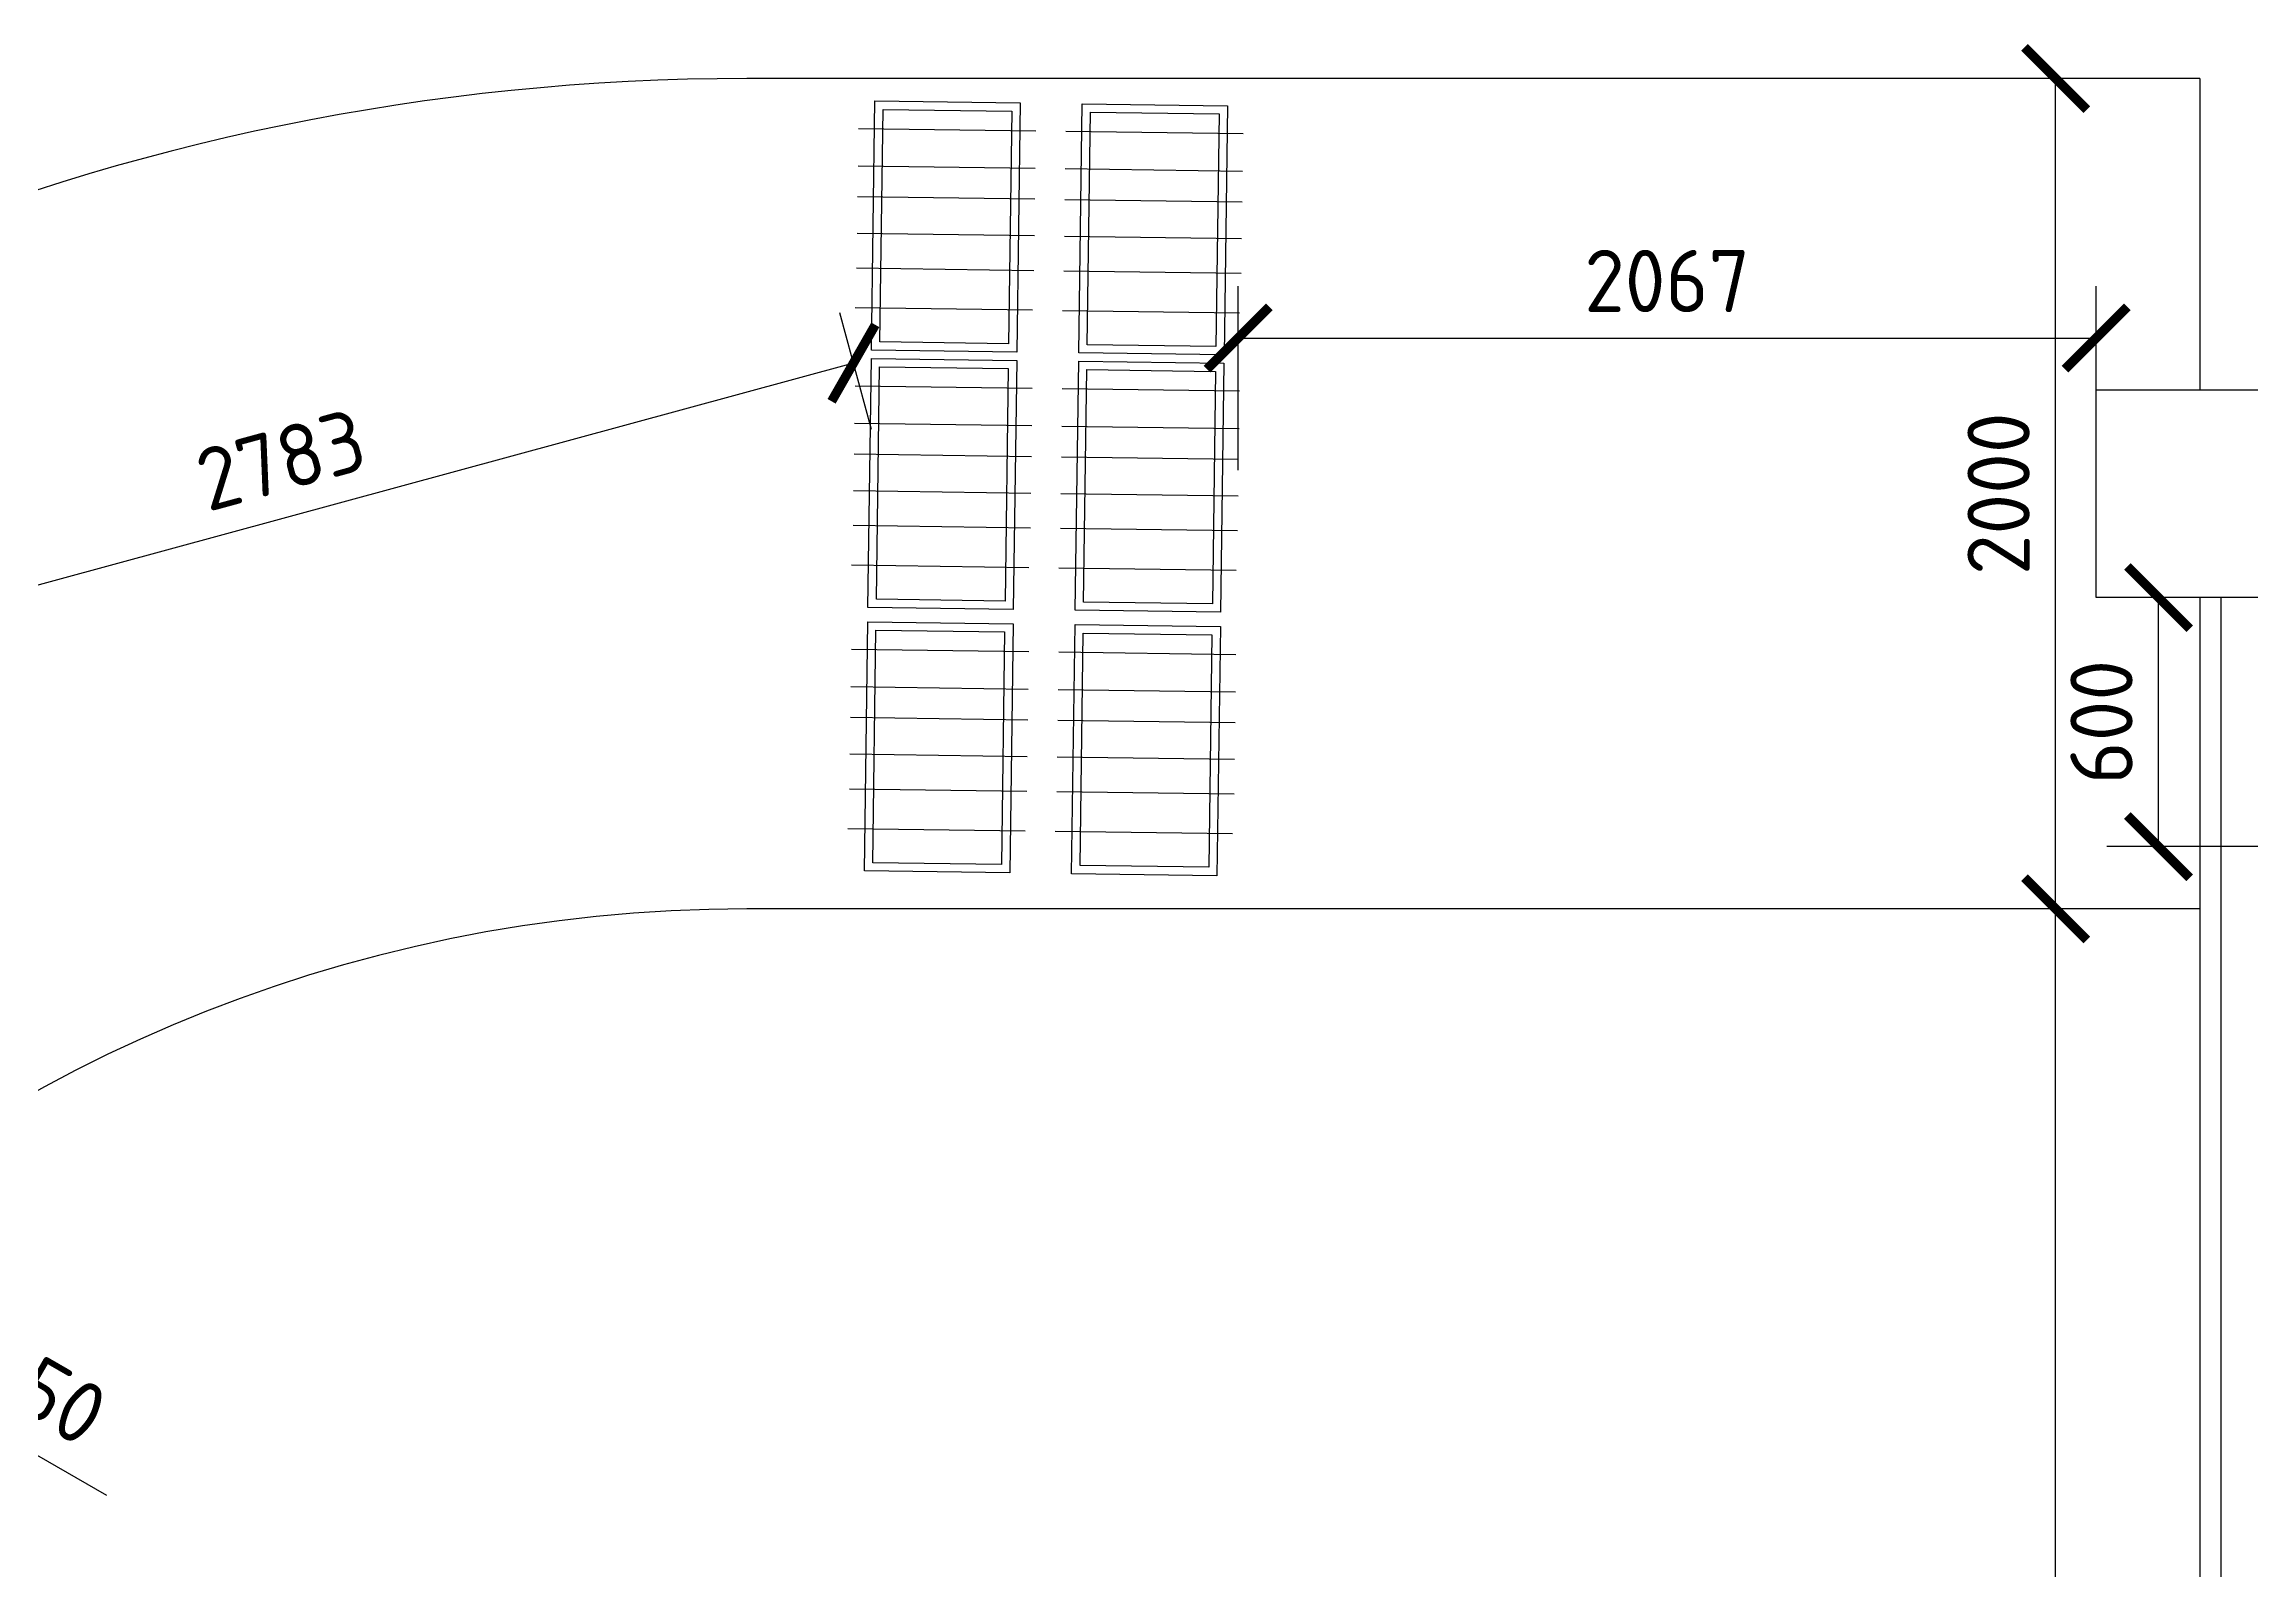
# Model space of a CAD drawing. Header units: millimetres. Extents: x -14813 to 141433, y -60308 to 84383.
# Drawn here: x 31792 to 37110, y -51838 to -48161 of the extents above; entities that cross this region are included whole.
import ezdxf

# ---------------------------------------------------------------- set-up
doc = ezdxf.new("R2010")
doc.units = ezdxf.units.MM
for name, color, linetype, lineweight in [('мебель', 44, 'Continuous', 25), ('размер', 1, 'Continuous', 25), ('стены', 7, 'Continuous', 25), ('территория', 74, 'Continuous', 25)]:
    doc.layers.add(name, color=color, linetype=linetype, lineweight=lineweight)
doc.styles.add('Аннотативный', font='')
doc.styles.get('Аннотативный').set_extended_font_data('GOST Common')
doc.dimstyles.new('Аннотативный', dxfattribs={"dimscale": 0, "dimtxt": 1.5, "dimasz": 1.5, "dimexe": 1.25, "dimexo": 0.625, "dimtad": 1, "dimdec": 0, "dimtxsty": 'Аннотативный', "dimblk": 'ARCHTICK', "dimcen": 2.5, "dimadec": 0, "dimazin": 0, "dimtfac": 1, "dimtdec": 0, "dimtmove": 0, "dimatfit": 3, "dimldrblk": 'CLOSEDBLANK', "dimfxl": 1, "dimarcsym": 0})

# ---------------------------------------------------------------- blocks, each defined once
blk = doc.blocks.new('_ArchTick')
at = {"color": 0, "linetype": 'ByBlock', "const_width": 0.15}
blk.add_lwpolyline([(-0.5, -0.5), (0.5, 0.5)], dxfattribs=at)
blk = doc.blocks.new('*D158')
at = {"layer": 'Defpoints', "color": 0, "transparency": 16777216}
for p in [(36885.4, -49494.1), (37235, -49494.1), (37235, -50094.1)]:
    blk.add_point(p, dxfattribs=at)
at = {"layer": 'размер', "color": 0, "lineweight": -2, "transparency": 16777216}
for p, q in [((37172.5, -49494.1), (36760.4, -49494.1)), ((36885.4, -50094.1), (36885.4, -49494.1)), ((37172.5, -50094.1), (36760.4, -50094.1))]:
    blk.add_line(p, q, dxfattribs=at)
at = {"layer": 'размер', "color": 0, "lineweight": -2, "transparency": 16777216, "xscale": 150, "yscale": 150, "zscale": 150}
for p, rotation in [((36885.4, -49494.1), 90), ((36885.4, -50094.1), 270)]:
    blk.add_blockref('_ArchTick', p, dxfattribs=dict(at, rotation=rotation))
at = {"layer": 'размер', "color": 0, "transparency": 16777216, "insert": (36747.9, -49794.1), "char_height": 150, "attachment_point": 5, "rotation": 90, "style": 'Аннотативный'}
blk.add_mtext('600', dxfattribs=at)
blk = doc.blocks.new('_ClosedBlank')
at = {"color": 0, "linetype": 'ByBlock', "lineweight": -2}
for p, q in [((-1, 0.2), (0, 0)), ((-1, 0.2), (-1, -0.2)), ((0, 0), (-1, -0.2))]:
    blk.add_line(p, q, dxfattribs=at)
blk = doc.blocks.new('*D159')
at = {"layer": 'Defpoints', "color": 0, "transparency": 16777216}
for p in [(36637.5, -50244.1), (36985, -50244.1), (36985, -57344.1)]:
    blk.add_point(p, dxfattribs=at)
at = {"layer": 'размер', "color": 0, "lineweight": -2, "transparency": 16777216}
for p, q in [((36922.5, -50244.1), (36512.5, -50244.1)), ((36637.5, -57344.1), (36637.5, -50244.1)), ((36922.5, -57344.1), (36512.5, -57344.1))]:
    blk.add_line(p, q, dxfattribs=at)
at = {"layer": 'размер', "color": 0, "lineweight": -2, "transparency": 16777216, "xscale": 150, "yscale": 150, "zscale": 150}
for p, rotation in [((36637.5, -50244.1), 90), ((36637.5, -57344.1), 270)]:
    blk.add_blockref('_ArchTick', p, dxfattribs=dict(at, rotation=rotation))
at = {"layer": 'размер', "color": 0, "transparency": 16777216, "insert": (36500, -53794.1), "char_height": 150, "attachment_point": 5, "rotation": 90, "style": 'Аннотативный'}
blk.add_mtext('7100', dxfattribs=at)
blk = doc.blocks.new('*D162')
at = {"layer": 'Defpoints', "color": 0, "transparency": 16777216}
for p in [(36637.5, -48244.1), (36985, -48244.1), (36960.4, -50244.1)]:
    blk.add_point(p, dxfattribs=at)
at = {"layer": 'размер', "color": 0, "lineweight": -2, "transparency": 16777216}
for p, q in [((36922.5, -48244.1), (36512.5, -48244.1)), ((36637.5, -50244.1), (36637.5, -48244.1)), ((36897.9, -50244.1), (36512.5, -50244.1))]:
    blk.add_line(p, q, dxfattribs=at)
at = {"layer": 'размер', "color": 0, "lineweight": -2, "transparency": 16777216, "xscale": 150, "yscale": 150, "zscale": 150}
for p, rotation in [((36637.5, -48244.1), 90), ((36637.5, -50244.1), 270)]:
    blk.add_blockref('_ArchTick', p, dxfattribs=dict(at, rotation=rotation))
at = {"layer": 'размер', "color": 0, "transparency": 16777216, "insert": (36500, -49244.1), "char_height": 150, "attachment_point": 5, "rotation": 90, "style": 'Аннотативный'}
blk.add_mtext('2000', dxfattribs=at)
blk = doc.blocks.new('*D163')
at = {"layer": 'Defpoints', "color": 0, "transparency": 16777216}
for p in [(36735, -48869.1), (34668.3, -49250), (36735, -49244.1)]:
    blk.add_point(p, dxfattribs=at)
at = {"layer": 'размер', "color": 0, "lineweight": -2, "transparency": 16777216}
for p, q in [((34668.3, -49187.5), (34668.3, -48744.1)), ((36735, -49181.6), (36735, -48744.1)), ((34668.3, -48869.1), (36735, -48869.1))]:
    blk.add_line(p, q, dxfattribs=at)
at = {"layer": 'размер', "color": 0, "lineweight": -2, "transparency": 16777216, "xscale": 150, "yscale": 150, "zscale": 150, "rotation": 180}
blk.add_blockref('_ArchTick', (34668.3, -48869.1), dxfattribs=at)
at = {"layer": 'размер', "color": 0, "lineweight": -2, "transparency": 16777216, "xscale": 150, "yscale": 150, "zscale": 150}
blk.add_blockref('_ArchTick', (36735, -48869.1), dxfattribs=at)
at = {"layer": 'размер', "color": 0, "transparency": 16777216, "insert": (35701.7, -48731.6), "char_height": 150, "attachment_point": 5, "style": 'Аннотативный'}
blk.add_mtext('2067', dxfattribs=at)
blk = doc.blocks.new('*D164')
at = {"layer": 'Defpoints', "color": 0, "transparency": 16777216}
for p in [(33801.7, -49149.8), (31056.1, -49661), (31116.2, -49881.5)]:
    blk.add_point(p, dxfattribs=at)
at = {"layer": 'размер', "color": 0, "lineweight": -2, "transparency": 16777216}
for p, q in [((33785.3, -49089.5), (33708.8, -48808.7)), ((33741.7, -48929.3), (31056.1, -49661)), ((31099.8, -49821.2), (31023.3, -49540.4))]:
    blk.add_line(p, q, dxfattribs=at)
at = {"layer": 'размер', "color": 0, "lineweight": -2, "transparency": 16777216, "xscale": 150, "yscale": 150, "zscale": 150}
for p, rotation in [((33741.7, -48929.3), 15.24072189935445), ((31056.1, -49661), 195.2407218993544)]:
    blk.add_blockref('_ArchTick', p, dxfattribs=dict(at, rotation=rotation))
at = {"layer": 'размер', "color": 0, "transparency": 16777216, "insert": (32362.8, -49162.5), "char_height": 150, "attachment_point": 5, "rotation": 15.2407, "style": 'Аннотативный'}
blk.add_mtext('2783', dxfattribs=at)
blk = doc.blocks.new('*D165')
at = {"layer": 'Defpoints', "color": 0, "transparency": 16777216}
for p in [(29828.3, -50437.2), (30911, -51061.8)]:
    blk.add_point(p, dxfattribs=at)
at = {"layer": 'размер', "color": 0, "lineweight": -2, "transparency": 16777216}
for p in [(29828.3, -50437.2), (31943.3, -51657.3)]:
    blk.add_line(p, (30911, -51061.8), dxfattribs=at)
at = {"layer": 'размер', "color": 0, "lineweight": -2, "transparency": 16777216, "xscale": 150, "yscale": 150, "zscale": 150}
for p, rotation in [((29828.3, -50437.2), 330.0198811523077), ((30911, -51061.8), 150.0198811523076)]:
    blk.add_blockref('_ArchTick', p, dxfattribs=dict(at, rotation=rotation))
at = {"layer": 'размер', "color": 0, "transparency": 16777216, "insert": (31682.6, -51348.1), "char_height": 150, "attachment_point": 5, "rotation": 330.0199, "style": 'Аннотативный'}
blk.add_mtext('∅1250', dxfattribs=at)

msp = doc.modelspace()

# ---------------------------------------------------------------- linework, layer by layer
at = {"layer": 'мебель'}
for p, q in [((34180.9, -48370.6), (33754, -48364.8)), ((34680.2, -48377.5), (34253.2, -48371.6)), ((34179.7, -48460.9), (33752.7, -48455)), ((34679, -48467.7), (34252, -48461.8)), ((34178.7, -48534.9), (33751.7, -48529)), ((34678, -48541.7), (34251, -48535.9)), ((34177.5, -48623.2), (33750.5, -48617.4)), ((34676.8, -48630), (34249.8, -48624.2)), ((34176.3, -48706.8), (33749.4, -48700.9)), ((34675.6, -48713.6), (34248.6, -48707.8)), ((34172.6, -48802.2), (33745.6, -48796.4)), ((34671.9, -48809.1), (34244.9, -48803.2)), ((34172.5, -48990.6), (33745.5, -48984.7)), ((34671.7, -48997.4), (34244.8, -48991.6)), ((34171.2, -49080.8), (33744.2, -49075)), ((34670.5, -49087.6), (34243.5, -49081.8)), ((34170.2, -49154.8), (33743.2, -49149)), ((34669.5, -49161.6), (34242.5, -49155.8)), ((34169, -49243.2), (33742, -49237.3)), ((34668.3, -49250), (34241.3, -49244.1)), ((34167.9, -49326.7), (33740.9, -49320.9)), ((34667.1, -49333.5), (34240.2, -49327.7)), ((34164.1, -49422.2), (33737.1, -49416.3)), ((34663.4, -49429), (34236.4, -49423.2)), ((34163.8, -49625), (33736.8, -49619.2)), ((34663.1, -49631.9), (34236.1, -49626)), ((34162.6, -49715.2), (33735.6, -49709.4)), ((34661.8, -49722.1), (34234.8, -49716.2)), ((34161.5, -49789.2), (33734.6, -49783.4)), ((34660.8, -49796.1), (34233.8, -49790.2)), ((34160.3, -49877.6), (33733.3, -49871.7)), ((34659.6, -49884.4), (34232.6, -49878.6)), ((34159.2, -49961.2), (33732.2, -49955.3)), ((34658.5, -49968), (34231.5, -49962.1)), ((34155.4, -50056.6), (33728.5, -50050.8)), ((34654.7, -50063.4), (34227.7, -50057.6))]:
    msp.add_line(p, q, dxfattribs=at)
for points in [[(34135.1, -48902.8), (33785.2, -48898), (33793.4, -48298.1), (34143.4, -48302.9), (34135.1, -48902.8)], [(34634.4, -48909.7), (34284.5, -48904.9), (34292.7, -48304.9), (34642.6, -48309.7), (34634.4, -48909.7)], [(34126.7, -49522.8), (33776.7, -49518), (33784.9, -48918), (34134.9, -48922.8), (34126.7, -49522.8)], [(34625.9, -49529.6), (34276, -49524.8), (34284.2, -48924.9), (34634.1, -48929.7), (34625.9, -49529.6)], [(34118, -50157.2), (33768, -50152.4), (33776.2, -49552.5), (34126.2, -49557.3), (34118, -50157.2)], [(34617.3, -50164), (34267.3, -50159.3), (34275.5, -49559.3), (34625.5, -49564.1), (34617.3, -50164)]]:
    msp.add_lwpolyline(points, dxfattribs=at)
for points in [[(34115.4, -48882.6), (33805.5, -48878.3), (33813.1, -48318.4), (34123.1, -48322.6)], [(34614.7, -48889.4), (34304.7, -48885.2), (34312.4, -48325.2), (34622.4, -48329.4)], [(34106.9, -49502.5), (33797, -49498.3), (33804.6, -48938.3), (34114.6, -48942.6)], [(34606.2, -49509.3), (34296.2, -49505.1), (34303.9, -48945.1), (34613.9, -48949.4)], [(34098.3, -50136.9), (33788.3, -50132.7), (33796, -49572.8), (34105.9, -49577)], [(34597.5, -50143.8), (34287.6, -50139.5), (34295.2, -49579.6), (34605.2, -49583.8)]]:
    msp.add_lwpolyline(points, close=True, dxfattribs=at)
at = {"layer": 'стены'}
for points in [[(36735, -48994.1), (37235, -48994.1), (37235, -49494.1), (36735, -49494.1), (36735, -48994.1)], [(36985, -49494.1), (36985, -53544.1)], [(37035, -49494.1), (37035, -53544.1)]]:
    msp.add_lwpolyline(points, dxfattribs=at)
at = {"layer": 'территория'}
for p, q in [((36985, -48244.1), (36985, -48994.1)), ((36985, -49494.1), (36985, -50244.1))]:
    msp.add_line(p, q, dxfattribs=at)
for points in [[(36985, -48244.1), (33485, -48244.1)], [(36985, -50244.1), (33485, -50244.1)]]:
    msp.add_lwpolyline(points, dxfattribs=at)
for radius in [5550, 3550]:
    msp.add_arc((33485, -53794.1), radius, 90, 270, dxfattribs=at)

# ---------------------------------------------------------------- dimensions: what is measured, and where the dimension line sits
at = {"layer": 'размер'}
for base, p1, p2, picture, middle in [((36637.5, -48244.1), (36960.4, -50244.1), (36985, -48244.1), '*D162', (36500, -49244.1)), ((36885.4, -49494.1), (37235, -50094.1), (37235, -49494.1), '*D158', (36747.9, -49794.1)), ((36637.5, -50244.1), (36985, -57344.1), (36985, -50244.1), '*D159', (36500, -53794.1))]:
    dim = msp.add_linear_dim(base=base, p1=p1, p2=p2, angle=90, dimstyle='Аннотативный', dxfattribs=at)
    dim.commit()
    dim.dimension.update_dxf_attribs({"geometry": picture, "text_midpoint": middle})
dim = msp.add_linear_dim(base=(36735, -48869.1), p1=(34668.3, -49250), p2=(36735, -49244.1), dimstyle='Аннотативный', dxfattribs=at)
dim.commit()
dim.dimension.update_dxf_attribs({"geometry": '*D163', "text_midpoint": (35701.7, -48731.6)})
dim = msp.add_aligned_dim(p1=(33801.7, -49149.8), p2=(31116.2, -49881.5), distance=-228.5, dimstyle='Аннотативный', dxfattribs=at)
dim.commit()
dim.dimension.update_dxf_attribs({"geometry": '*D164', "text_midpoint": (32362.8, -49162.5)})
dim = msp.add_diameter_dim_2p(p1=(29828.3, -50437.2), p2=(30911, -51061.8), dimstyle='Аннотативный', dxfattribs=at)
dim.commit()
dim.dimension.update_dxf_attribs({"geometry": '*D165', "text_midpoint": (31613.8, -51467.2), "dimtype": 163})

doc.saveas('drawing.dxf')
